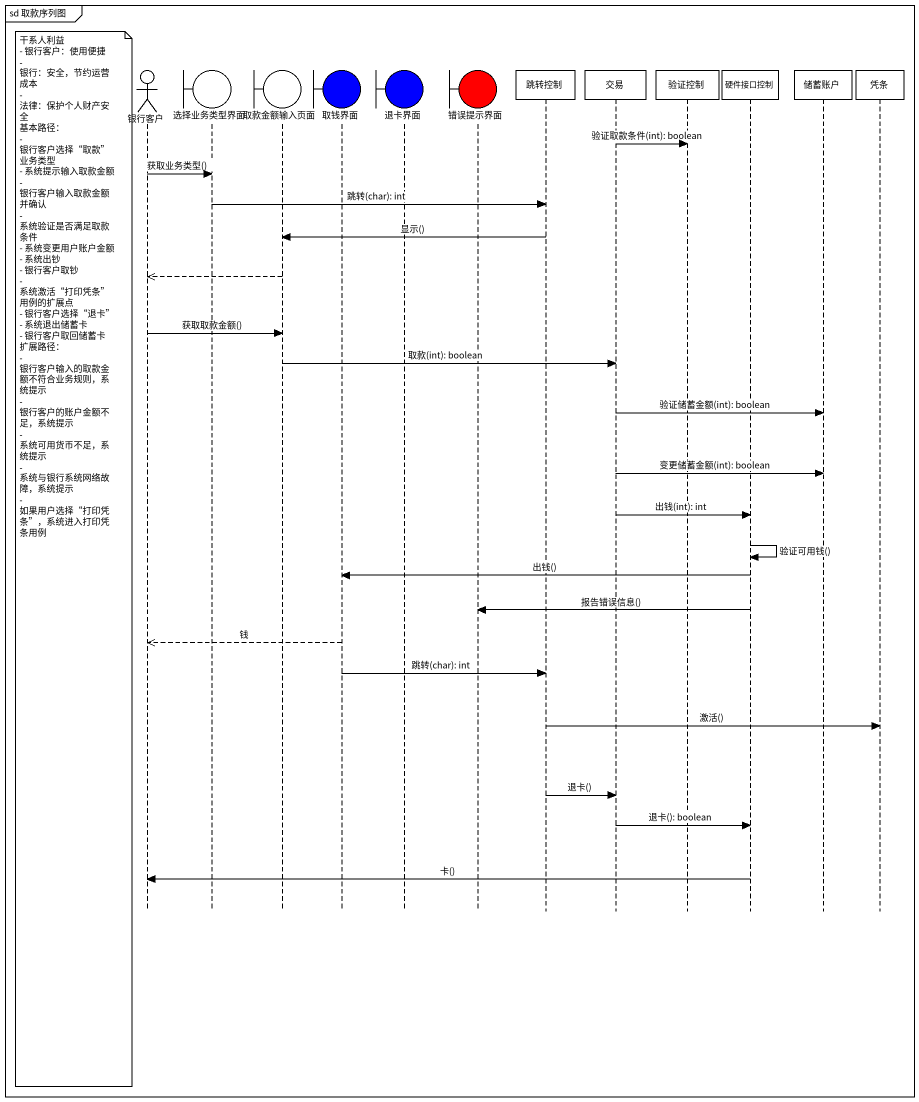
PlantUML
@startuml
mainframe sd 取款序列图
hide footbox
actor 银行客户
boundary 选择业务类型界面
boundary 取款金额输入页面
boundary 取钱界面 #0000FF
boundary 退卡界面 #0000FF
boundary 错误提示界面 #FF0000
participant 跳转控制
participant 交易
participant 验证控制
participant 硬件接口控制
participant 储蓄账户
participant 凭条

交易 -> 验证控制 : 验证取款条件(int): boolean
银行客户 -> 选择业务类型界面 : 获取业务类型()
选择业务类型界面 -> 跳转控制 : 跳转(char): int
跳转控制 -> 取款金额输入页面 : 显示()
取款金额输入页面 -->> 银行客户
银行客户 -> 取款金额输入页面 : 获取取款金额()
取款金额输入页面 -> 交易 : 取款(int): boolean
交易 -> 储蓄账户 : 验证储蓄金额(int): boolean
交易 -> 储蓄账户 : 变更储蓄金额(int): boolean
交易 -> 硬件接口控制 : 出钱(int): int
硬件接口控制 -> 硬件接口控制 : 验证可用钱()
note left of 银行客户
  干系人利益
  - 银行客户：使用便捷
  - 银行：安全，节约运营成本
  - 法律：保护个人财产安全
  基本路径：
  - 银行客户选择“取款”业务类型
  - 系统提示输入取款金额
  - 银行客户输入取款金额并确认
  - 系统验证是否满足取款条件
  - 系统变更用户账户金额
  - 系统出钞
  - 银行客户取钞
  - 系统激活“打印凭条”用例的扩展点
  - 银行客户选择“退卡”
  - 系统退出储蓄卡
  - 银行客户取回储蓄卡
  扩展路径：
  - 银行客户输入的取款金额不符合业务规则，系统提示
  - 银行客户的账户金额不足，系统提示
  - 系统可用货币不足，系统提示
  - 系统与银行系统网络故障，系统提示
  - 如果用户选择“打印凭条”，系统进入打印凭条用例
end note
硬件接口控制 -> 取钱界面 : 出钱()
硬件接口控制 -> 错误提示界面 : 报告错误信息()
取钱界面 -->> 银行客户 : 钱
取钱界面 -> 跳转控制 : 跳转(char): int
跳转控制 -> 凭条 : 激活()
跳转控制 -> 交易 : 退卡()
交易 -> 硬件接口控制 : 退卡(): boolean
硬件接口控制 -> 银行客户 : 卡()
@enduml
